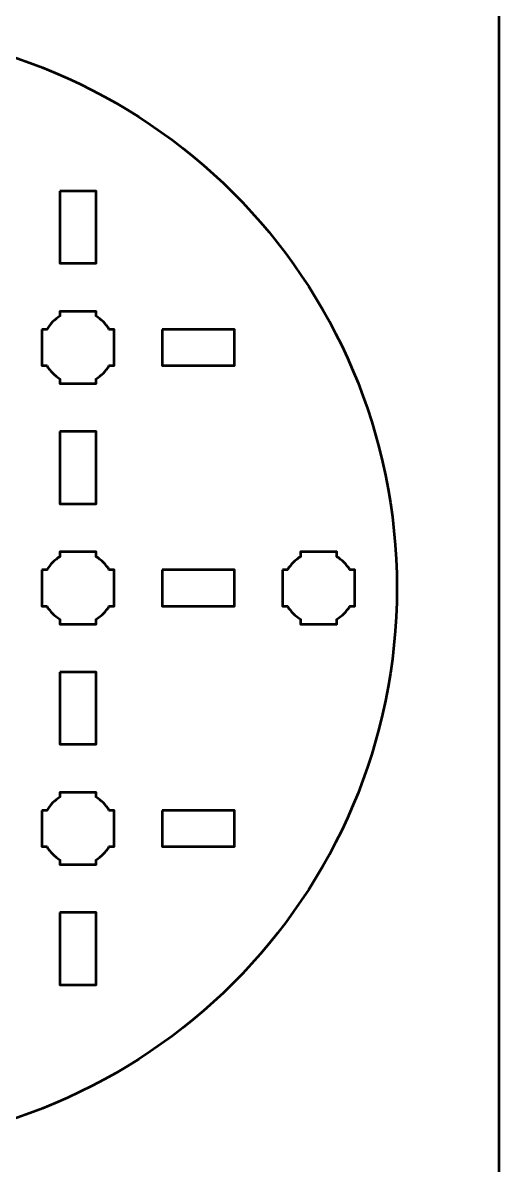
# Model space of a CAD drawing. Header units: centimetres. Extents: x -21 to 0, y -29.7 to 0.
# Drawn here: x -3.96 to 0, y -19.25 to -9.75 of the extents above; entities that cross this region are included whole.
import ezdxf

# ---------------------------------------------------------------- set-up
doc = ezdxf.new("R2010")
doc.units = ezdxf.units.CM
doc.header["$MEASUREMENT"] = 0
doc.layers.add('Layer 1', color=7, linetype='Continuous')

msp = doc.modelspace()

# ---------------------------------------------------------------- linework, layer by layer
at = {"layer": 'Layer 1', "color": 114, "lineweight": 53}
msp.add_ellipse((-5.5, -14.45004), major_axis=(0, 4.65), ratio=1, dxfattribs=at)
at = {"layer": 'Layer 1', "color": 22, "lineweight": 53}
msp.add_open_spline([(-21.00003, -29.19995), (-21.00003, -29.19995), (-21.00003, -0.49992), (-21.00003, -0.49992), (-21.00003, -0.49992), (-21.00003, -0.22295), (-20.77694, 0.00004), (-20.49994, 0.00004), (-20.49994, 0.00004), (-20.49994, 0.00004), (-0.50008, 0.00004), (-0.50008, 0.00004), (-0.50008, 0.00004), (-0.22294, 0.00004), (0.00002, -0.22295), (0.00002, -0.49992), (0.00002, -0.49992), (0.00002, -0.49992), (0.00002, -29.19995), (0.00002, -29.19995), (0.00002, -29.19995), (0.00002, -29.47695), (-0.22294, -29.70004), (-0.50008, -29.70004), (-0.50008, -29.70004), (-0.50008, -29.70004), (-20.49994, -29.70004), (-20.49994, -29.70004), (-20.49994, -29.70004), (-20.77694, -29.70004), (-21.00003, -29.47695), (-21.00003, -29.19995)], degree=3, knots=[0, 0, 0, 0, 0.125, 0.125, 0.125, 0.125, 0.25, 0.25, 0.25, 0.25, 0.375, 0.375, 0.375, 0.375, 0.5, 0.5, 0.5, 0.5, 0.625, 0.625, 0.625, 0.625, 0.75, 0.75, 0.75, 0.75, 0.875, 0.875, 0.875, 0.875, 1, 1, 1, 1], dxfattribs=at)
at = {"layer": 'Layer 1', "lineweight": 53}
for points, knots in [([(-3.64994, -11.14999), (-3.64994, -11.14999), (-3.34993, -11.14999), (-3.34993, -11.14999), (-3.34993, -11.14999), (-3.34993, -11.14999), (-3.34993, -11.74999), (-3.34993, -11.74999), (-3.34993, -11.74999), (-3.34993, -11.74999), (-3.64994, -11.74999), (-3.64994, -11.74999), (-3.64994, -11.74999), (-3.64994, -11.74999), (-3.64994, -11.14999), (-3.64994, -11.14999)], [0, 0, 0, 0, 0.25, 0.25, 0.25, 0.25, 0.5, 0.5, 0.5, 0.5, 0.75, 0.75, 0.75, 0.75, 1, 1, 1, 1]), ([(-3.8, -12.29994), (-3.8, -12.29994), (-3.7598, -12.29994), (-3.7598, -12.29994), (-3.7598, -12.29994), (-3.73347, -12.25442), (-3.69551, -12.21649), (-3.65, -12.19016), (-3.65, -12.19016), (-3.65, -12.19016), (-3.65, -12.14994), (-3.65, -12.14994), (-3.65, -12.14994), (-3.65, -12.14994), (-3.35, -12.14994), (-3.35, -12.14994), (-3.35, -12.14994), (-3.35, -12.14994), (-3.35, -12.19013), (-3.35, -12.19013), (-3.35, -12.19013), (-3.30447, -12.21646), (-3.26648, -12.25441), (-3.24012, -12.29994), (-3.24012, -12.29994), (-3.24012, -12.29994), (-3.2, -12.29994), (-3.2, -12.29994), (-3.2, -12.29994), (-3.2, -12.29994), (-3.2, -12.44536), (-3.2, -12.44536), (-3.2, -12.44536), (-3.2, -12.44536), (-3.19994, -12.45001), (-3.19994, -12.45001), (-3.19994, -12.45001), (-3.19994, -12.45001), (-3.2, -12.45465), (-3.2, -12.45465), (-3.2, -12.45465), (-3.2, -12.45465), (-3.2, -12.59994), (-3.2, -12.59994), (-3.2, -12.59994), (-3.2, -12.59994), (-3.24007, -12.59994), (-3.24007, -12.59994), (-3.24007, -12.59994), (-3.26642, -12.64551), (-3.30442, -12.68352), (-3.35, -12.70988), (-3.35, -12.70988), (-3.35, -12.70988), (-3.35, -12.74994), (-3.35, -12.74994), (-3.35, -12.74994), (-3.35, -12.74994), (-3.49328, -12.74994), (-3.49328, -12.74994), (-3.49328, -12.74994), (-3.49328, -12.74994), (-3.49995, -12.75002), (-3.49995, -12.75002), (-3.49995, -12.75002), (-3.49995, -12.75002), (-3.50663, -12.74994), (-3.50663, -12.74994), (-3.50663, -12.74994), (-3.50663, -12.74994), (-3.65, -12.74994), (-3.65, -12.74994), (-3.65, -12.74994), (-3.65, -12.74994), (-3.65, -12.70984), (-3.65, -12.70984), (-3.65, -12.70984), (-3.69554, -12.68348), (-3.73352, -12.64549), (-3.75985, -12.59994), (-3.75985, -12.59994), (-3.75985, -12.59994), (-3.8, -12.59994), (-3.8, -12.59994), (-3.8, -12.59994), (-3.8, -12.59994), (-3.8, -12.29994), (-3.8, -12.29994)], [0, 0, 0, 0, 0.0454545, 0.0454545, 0.0454545, 0.0454545, 0.0909091, 0.0909091, 0.0909091, 0.0909091, 0.1363636, 0.1363636, 0.1363636, 0.1363636, 0.1818182, 0.1818182, 0.1818182, 0.1818182, 0.2272727, 0.2272727, 0.2272727, 0.2272727, 0.2727273, 0.2727273, 0.2727273, 0.2727273, 0.3181818, 0.3181818, 0.3181818, 0.3181818, 0.3636364, 0.3636364, 0.3636364, 0.3636364, 0.4090909, 0.4090909, 0.4090909, 0.4090909, 0.4545455, 0.4545455, 0.4545455, 0.4545455, 0.5, 0.5, 0.5, 0.5, 0.5454545, 0.5454545, 0.5454545, 0.5454545, 0.5909091, 0.5909091, 0.5909091, 0.5909091, 0.6363636, 0.6363636, 0.6363636, 0.6363636, 0.6818182, 0.6818182, 0.6818182, 0.6818182, 0.7272727, 0.7272727, 0.7272727, 0.7272727, 0.7727273, 0.7727273, 0.7727273, 0.7727273, 0.8181818, 0.8181818, 0.8181818, 0.8181818, 0.8636364, 0.8636364, 0.8636364, 0.8636364, 0.9090909, 0.9090909, 0.9090909, 0.9090909, 0.9545455, 0.9545455, 0.9545455, 0.9545455, 1, 1, 1, 1]), ([(-2.79995, -12.29997), (-2.79995, -12.29997), (-2.19995, -12.29997), (-2.19995, -12.29997), (-2.19995, -12.29997), (-2.19995, -12.29997), (-2.19995, -12.59997), (-2.19995, -12.59997), (-2.19995, -12.59997), (-2.19995, -12.59997), (-2.79995, -12.59997), (-2.79995, -12.59997), (-2.79995, -12.59997), (-2.79995, -12.59997), (-2.79995, -12.29997), (-2.79995, -12.29997)], [0, 0, 0, 0, 0.25, 0.25, 0.25, 0.25, 0.5, 0.5, 0.5, 0.5, 0.75, 0.75, 0.75, 0.75, 1, 1, 1, 1]), ([(-3.64994, -13.14995), (-3.64994, -13.14995), (-3.34993, -13.14995), (-3.34993, -13.14995), (-3.34993, -13.14995), (-3.34993, -13.14995), (-3.34993, -13.74996), (-3.34993, -13.74996), (-3.34993, -13.74996), (-3.34993, -13.74996), (-3.64994, -13.74996), (-3.64994, -13.74996), (-3.64994, -13.74996), (-3.64994, -13.74996), (-3.64994, -13.14995), (-3.64994, -13.14995)], [0, 0, 0, 0, 0.25, 0.25, 0.25, 0.25, 0.5, 0.5, 0.5, 0.5, 0.75, 0.75, 0.75, 0.75, 1, 1, 1, 1]), ([(-3.8, -14.29994), (-3.8, -14.29994), (-3.7598, -14.29994), (-3.7598, -14.29994), (-3.7598, -14.29994), (-3.73347, -14.25442), (-3.69551, -14.21649), (-3.65, -14.19016), (-3.65, -14.19016), (-3.65, -14.19016), (-3.65, -14.14994), (-3.65, -14.14994), (-3.65, -14.14994), (-3.65, -14.14994), (-3.35, -14.14994), (-3.35, -14.14994), (-3.35, -14.14994), (-3.35, -14.14994), (-3.35, -14.19013), (-3.35, -14.19013), (-3.35, -14.19013), (-3.30447, -14.21646), (-3.26648, -14.25441), (-3.24012, -14.29994), (-3.24012, -14.29994), (-3.24012, -14.29994), (-3.2, -14.29994), (-3.2, -14.29994), (-3.2, -14.29994), (-3.2, -14.29994), (-3.2, -14.44536), (-3.2, -14.44536), (-3.2, -14.44536), (-3.2, -14.44536), (-3.19994, -14.45001), (-3.19994, -14.45001), (-3.19994, -14.45001), (-3.19994, -14.45001), (-3.2, -14.45465), (-3.2, -14.45465), (-3.2, -14.45465), (-3.2, -14.45465), (-3.2, -14.59994), (-3.2, -14.59994), (-3.2, -14.59994), (-3.2, -14.59994), (-3.24007, -14.59994), (-3.24007, -14.59994), (-3.24007, -14.59994), (-3.26642, -14.64551), (-3.30442, -14.68352), (-3.35, -14.70988), (-3.35, -14.70988), (-3.35, -14.70988), (-3.35, -14.74994), (-3.35, -14.74994), (-3.35, -14.74994), (-3.35, -14.74994), (-3.49328, -14.74994), (-3.49328, -14.74994), (-3.49328, -14.74994), (-3.49328, -14.74994), (-3.49995, -14.75002), (-3.49995, -14.75002), (-3.49995, -14.75002), (-3.49995, -14.75002), (-3.50663, -14.74994), (-3.50663, -14.74994), (-3.50663, -14.74994), (-3.50663, -14.74994), (-3.65, -14.74994), (-3.65, -14.74994), (-3.65, -14.74994), (-3.65, -14.74994), (-3.65, -14.70984), (-3.65, -14.70984), (-3.65, -14.70984), (-3.69554, -14.68348), (-3.73352, -14.64549), (-3.75985, -14.59994), (-3.75985, -14.59994), (-3.75985, -14.59994), (-3.8, -14.59994), (-3.8, -14.59994), (-3.8, -14.59994), (-3.8, -14.59994), (-3.8, -14.29994), (-3.8, -14.29994)], [0, 0, 0, 0, 0.0454545, 0.0454545, 0.0454545, 0.0454545, 0.0909091, 0.0909091, 0.0909091, 0.0909091, 0.1363636, 0.1363636, 0.1363636, 0.1363636, 0.1818182, 0.1818182, 0.1818182, 0.1818182, 0.2272727, 0.2272727, 0.2272727, 0.2272727, 0.2727273, 0.2727273, 0.2727273, 0.2727273, 0.3181818, 0.3181818, 0.3181818, 0.3181818, 0.3636364, 0.3636364, 0.3636364, 0.3636364, 0.4090909, 0.4090909, 0.4090909, 0.4090909, 0.4545455, 0.4545455, 0.4545455, 0.4545455, 0.5, 0.5, 0.5, 0.5, 0.5454545, 0.5454545, 0.5454545, 0.5454545, 0.5909091, 0.5909091, 0.5909091, 0.5909091, 0.6363636, 0.6363636, 0.6363636, 0.6363636, 0.6818182, 0.6818182, 0.6818182, 0.6818182, 0.7272727, 0.7272727, 0.7272727, 0.7272727, 0.7727273, 0.7727273, 0.7727273, 0.7727273, 0.8181818, 0.8181818, 0.8181818, 0.8181818, 0.8636364, 0.8636364, 0.8636364, 0.8636364, 0.9090909, 0.9090909, 0.9090909, 0.9090909, 0.9545455, 0.9545455, 0.9545455, 0.9545455, 1, 1, 1, 1]), ([(-1.8, -14.29994), (-1.8, -14.29994), (-1.7598, -14.29994), (-1.7598, -14.29994), (-1.7598, -14.29994), (-1.73347, -14.25442), (-1.69551, -14.21649), (-1.65, -14.19016), (-1.65, -14.19016), (-1.65, -14.19016), (-1.65, -14.14994), (-1.65, -14.14994), (-1.65, -14.14994), (-1.65, -14.14994), (-1.35, -14.14994), (-1.35, -14.14994), (-1.35, -14.14994), (-1.35, -14.14994), (-1.35, -14.19013), (-1.35, -14.19013), (-1.35, -14.19013), (-1.30447, -14.21646), (-1.26648, -14.25441), (-1.24012, -14.29994), (-1.24012, -14.29994), (-1.24012, -14.29994), (-1.2, -14.29994), (-1.2, -14.29994), (-1.2, -14.29994), (-1.2, -14.29994), (-1.2, -14.44536), (-1.2, -14.44536), (-1.2, -14.44536), (-1.2, -14.44536), (-1.19994, -14.45001), (-1.19994, -14.45001), (-1.19994, -14.45001), (-1.19994, -14.45001), (-1.2, -14.45465), (-1.2, -14.45465), (-1.2, -14.45465), (-1.2, -14.45465), (-1.2, -14.59994), (-1.2, -14.59994), (-1.2, -14.59994), (-1.2, -14.59994), (-1.24007, -14.59994), (-1.24007, -14.59994), (-1.24007, -14.59994), (-1.26642, -14.64551), (-1.30442, -14.68352), (-1.35, -14.70988), (-1.35, -14.70988), (-1.35, -14.70988), (-1.35, -14.74994), (-1.35, -14.74994), (-1.35, -14.74994), (-1.35, -14.74994), (-1.49328, -14.74994), (-1.49328, -14.74994), (-1.49328, -14.74994), (-1.49328, -14.74994), (-1.49995, -14.75002), (-1.49995, -14.75002), (-1.49995, -14.75002), (-1.49995, -14.75002), (-1.50663, -14.74994), (-1.50663, -14.74994), (-1.50663, -14.74994), (-1.50663, -14.74994), (-1.65, -14.74994), (-1.65, -14.74994), (-1.65, -14.74994), (-1.65, -14.74994), (-1.65, -14.70984), (-1.65, -14.70984), (-1.65, -14.70984), (-1.69554, -14.68348), (-1.73352, -14.64549), (-1.75985, -14.59994), (-1.75985, -14.59994), (-1.75985, -14.59994), (-1.8, -14.59994), (-1.8, -14.59994), (-1.8, -14.59994), (-1.8, -14.59994), (-1.8, -14.29994), (-1.8, -14.29994)], [0, 0, 0, 0, 0.0454545, 0.0454545, 0.0454545, 0.0454545, 0.0909091, 0.0909091, 0.0909091, 0.0909091, 0.1363636, 0.1363636, 0.1363636, 0.1363636, 0.1818182, 0.1818182, 0.1818182, 0.1818182, 0.2272727, 0.2272727, 0.2272727, 0.2272727, 0.2727273, 0.2727273, 0.2727273, 0.2727273, 0.3181818, 0.3181818, 0.3181818, 0.3181818, 0.3636364, 0.3636364, 0.3636364, 0.3636364, 0.4090909, 0.4090909, 0.4090909, 0.4090909, 0.4545455, 0.4545455, 0.4545455, 0.4545455, 0.5, 0.5, 0.5, 0.5, 0.5454545, 0.5454545, 0.5454545, 0.5454545, 0.5909091, 0.5909091, 0.5909091, 0.5909091, 0.6363636, 0.6363636, 0.6363636, 0.6363636, 0.6818182, 0.6818182, 0.6818182, 0.6818182, 0.7272727, 0.7272727, 0.7272727, 0.7272727, 0.7727273, 0.7727273, 0.7727273, 0.7727273, 0.8181818, 0.8181818, 0.8181818, 0.8181818, 0.8636364, 0.8636364, 0.8636364, 0.8636364, 0.9090909, 0.9090909, 0.9090909, 0.9090909, 0.9545455, 0.9545455, 0.9545455, 0.9545455, 1, 1, 1, 1]), ([(-2.79995, -14.2999), (-2.79995, -14.2999), (-2.19995, -14.2999), (-2.19995, -14.2999), (-2.19995, -14.2999), (-2.19995, -14.2999), (-2.19995, -14.5999), (-2.19995, -14.5999), (-2.19995, -14.5999), (-2.19995, -14.5999), (-2.79995, -14.5999), (-2.79995, -14.5999), (-2.79995, -14.5999), (-2.79995, -14.5999), (-2.79995, -14.2999), (-2.79995, -14.2999)], [0, 0, 0, 0, 0.25, 0.25, 0.25, 0.25, 0.5, 0.5, 0.5, 0.5, 0.75, 0.75, 0.75, 0.75, 1, 1, 1, 1]), ([(-3.64994, -15.15002), (-3.64994, -15.15002), (-3.34993, -15.15002), (-3.34993, -15.15002), (-3.34993, -15.15002), (-3.34993, -15.15002), (-3.34993, -15.75002), (-3.34993, -15.75002), (-3.34993, -15.75002), (-3.34993, -15.75002), (-3.64994, -15.75002), (-3.64994, -15.75002), (-3.64994, -15.75002), (-3.64994, -15.75002), (-3.64994, -15.15002), (-3.64994, -15.15002)], [0, 0, 0, 0, 0.25, 0.25, 0.25, 0.25, 0.5, 0.5, 0.5, 0.5, 0.75, 0.75, 0.75, 0.75, 1, 1, 1, 1]), ([(-3.8, -16.29994), (-3.8, -16.29994), (-3.7598, -16.29994), (-3.7598, -16.29994), (-3.7598, -16.29994), (-3.73347, -16.25442), (-3.69551, -16.21649), (-3.65, -16.19016), (-3.65, -16.19016), (-3.65, -16.19016), (-3.65, -16.14994), (-3.65, -16.14994), (-3.65, -16.14994), (-3.65, -16.14994), (-3.35, -16.14994), (-3.35, -16.14994), (-3.35, -16.14994), (-3.35, -16.14994), (-3.35, -16.19013), (-3.35, -16.19013), (-3.35, -16.19013), (-3.30447, -16.21646), (-3.26648, -16.25441), (-3.24012, -16.29994), (-3.24012, -16.29994), (-3.24012, -16.29994), (-3.2, -16.29994), (-3.2, -16.29994), (-3.2, -16.29994), (-3.2, -16.29994), (-3.2, -16.44536), (-3.2, -16.44536), (-3.2, -16.44536), (-3.2, -16.44536), (-3.19994, -16.45001), (-3.19994, -16.45001), (-3.19994, -16.45001), (-3.19994, -16.45001), (-3.2, -16.45465), (-3.2, -16.45465), (-3.2, -16.45465), (-3.2, -16.45465), (-3.2, -16.59994), (-3.2, -16.59994), (-3.2, -16.59994), (-3.2, -16.59994), (-3.24007, -16.59994), (-3.24007, -16.59994), (-3.24007, -16.59994), (-3.26642, -16.64551), (-3.30442, -16.68352), (-3.35, -16.70988), (-3.35, -16.70988), (-3.35, -16.70988), (-3.35, -16.74994), (-3.35, -16.74994), (-3.35, -16.74994), (-3.35, -16.74994), (-3.49328, -16.74994), (-3.49328, -16.74994), (-3.49328, -16.74994), (-3.49328, -16.74994), (-3.49995, -16.75002), (-3.49995, -16.75002), (-3.49995, -16.75002), (-3.49995, -16.75002), (-3.50663, -16.74994), (-3.50663, -16.74994), (-3.50663, -16.74994), (-3.50663, -16.74994), (-3.65, -16.74994), (-3.65, -16.74994), (-3.65, -16.74994), (-3.65, -16.74994), (-3.65, -16.70984), (-3.65, -16.70984), (-3.65, -16.70984), (-3.69554, -16.68348), (-3.73352, -16.64549), (-3.75985, -16.59994), (-3.75985, -16.59994), (-3.75985, -16.59994), (-3.8, -16.59994), (-3.8, -16.59994), (-3.8, -16.59994), (-3.8, -16.59994), (-3.8, -16.29994), (-3.8, -16.29994)], [0, 0, 0, 0, 0.0454545, 0.0454545, 0.0454545, 0.0454545, 0.0909091, 0.0909091, 0.0909091, 0.0909091, 0.1363636, 0.1363636, 0.1363636, 0.1363636, 0.1818182, 0.1818182, 0.1818182, 0.1818182, 0.2272727, 0.2272727, 0.2272727, 0.2272727, 0.2727273, 0.2727273, 0.2727273, 0.2727273, 0.3181818, 0.3181818, 0.3181818, 0.3181818, 0.3636364, 0.3636364, 0.3636364, 0.3636364, 0.4090909, 0.4090909, 0.4090909, 0.4090909, 0.4545455, 0.4545455, 0.4545455, 0.4545455, 0.5, 0.5, 0.5, 0.5, 0.5454545, 0.5454545, 0.5454545, 0.5454545, 0.5909091, 0.5909091, 0.5909091, 0.5909091, 0.6363636, 0.6363636, 0.6363636, 0.6363636, 0.6818182, 0.6818182, 0.6818182, 0.6818182, 0.7272727, 0.7272727, 0.7272727, 0.7272727, 0.7727273, 0.7727273, 0.7727273, 0.7727273, 0.8181818, 0.8181818, 0.8181818, 0.8181818, 0.8636364, 0.8636364, 0.8636364, 0.8636364, 0.9090909, 0.9090909, 0.9090909, 0.9090909, 0.9545455, 0.9545455, 0.9545455, 0.9545455, 1, 1, 1, 1]), ([(-2.79995, -16.3), (-2.79995, -16.3), (-2.19995, -16.3), (-2.19995, -16.3), (-2.19995, -16.3), (-2.19995, -16.3), (-2.19995, -16.60001), (-2.19995, -16.60001), (-2.19995, -16.60001), (-2.19995, -16.60001), (-2.79995, -16.60001), (-2.79995, -16.60001), (-2.79995, -16.60001), (-2.79995, -16.60001), (-2.79995, -16.3), (-2.79995, -16.3)], [0, 0, 0, 0, 0.25, 0.25, 0.25, 0.25, 0.5, 0.5, 0.5, 0.5, 0.75, 0.75, 0.75, 0.75, 1, 1, 1, 1]), ([(-3.64994, -17.14999), (-3.64994, -17.14999), (-3.34993, -17.14999), (-3.34993, -17.14999), (-3.34993, -17.14999), (-3.34993, -17.14999), (-3.34993, -17.74999), (-3.34993, -17.74999), (-3.34993, -17.74999), (-3.34993, -17.74999), (-3.64994, -17.74999), (-3.64994, -17.74999), (-3.64994, -17.74999), (-3.64994, -17.74999), (-3.64994, -17.14999), (-3.64994, -17.14999)], [0, 0, 0, 0, 0.25, 0.25, 0.25, 0.25, 0.5, 0.5, 0.5, 0.5, 0.75, 0.75, 0.75, 0.75, 1, 1, 1, 1])]:
    msp.add_open_spline(points, degree=3, knots=knots, dxfattribs=at)

doc.saveas('drawing.dxf')
